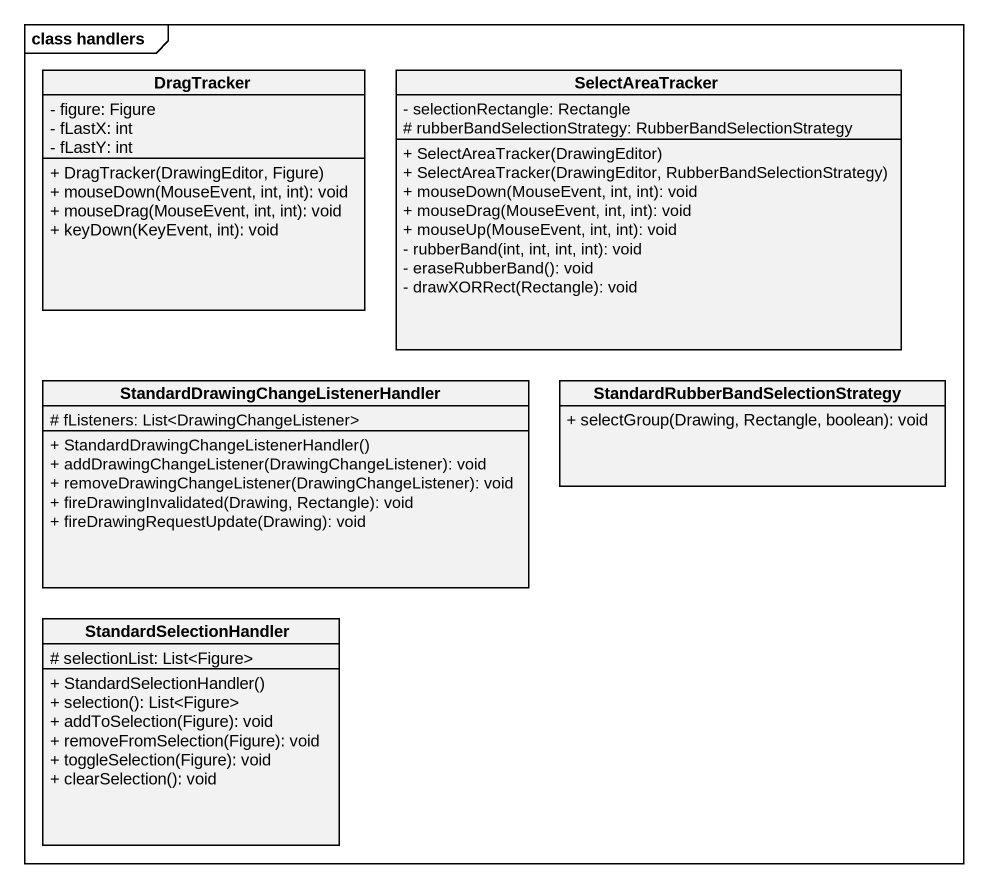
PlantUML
@startuml
mainframe class handlers
hide circle
hide empty members
skinparam classAttributeIconSize 0
class DragTracker {
  - figure: Figure
  - fLastX: int
  - fLastY: int
  + DragTracker(DrawingEditor, Figure)
  + mouseDown(MouseEvent, int, int): void
  + mouseDrag(MouseEvent, int, int): void
  + keyDown(KeyEvent, int): void
}
class SelectAreaTracker {
  - selectionRectangle: Rectangle
  # rubberBandSelectionStrategy: RubberBandSelectionStrategy
  + SelectAreaTracker(DrawingEditor)
  + SelectAreaTracker(DrawingEditor, RubberBandSelectionStrategy)
  + mouseDown(MouseEvent, int, int): void
  + mouseDrag(MouseEvent, int, int): void
  + mouseUp(MouseEvent, int, int): void
  - rubberBand(int, int, int, int): void
  - eraseRubberBand(): void
  - drawXORRect(Rectangle): void
}
class "StandardDrawingChangeListenerHandler" as StandardDrawingChangeListene {
  # fListeners: List<DrawingChangeListener>
  + StandardDrawingChangeListenerHandler()
  + addDrawingChangeListener(DrawingChangeListener): void
  + removeDrawingChangeListener(DrawingChangeListener): void
  + fireDrawingInvalidated(Drawing, Rectangle): void
  + fireDrawingRequestUpdate(Drawing): void
}
class "StandardRubberBandSelectionStrategy" as StandardRubberBandSelectionS {
  + selectGroup(Drawing, Rectangle, boolean): void
}
class StandardSelectionHandler {
  # selectionList: List<Figure>
  + StandardSelectionHandler()
  + selection(): List<Figure>
  + addToSelection(Figure): void
  + removeFromSelection(Figure): void
  + toggleSelection(Figure): void
  + clearSelection(): void
}
@enduml
